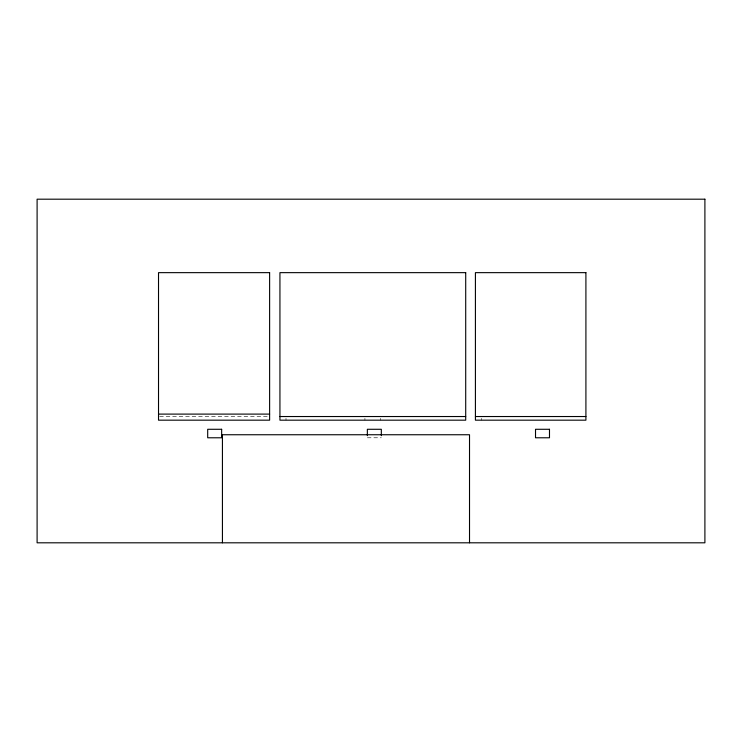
<?xml version="1.0" encoding="UTF-8"?>
<svg xmlns="http://www.w3.org/2000/svg" width="742" height="742" viewBox="0 0 742 742"><rect width="100%" height="100%" fill="white"/><g stroke="black" fill="none" stroke-linecap="round" stroke-linejoin="round"><path stroke-width="0.56" stroke-dasharray="3.71 2.78" d="M159.678 416.531L268.456 416.531M367.355 437.78L381.323 437.78M481.493 418.349L481.493 420.176M380.711 418.349L380.711 420.176M364.925 418.349L364.925 420.176M286.004 418.349L286.004 420.176"/><path stroke-width="1.11" d="M158.519 414.101L269.615 414.101M279.938 416.531L465.707 416.531M475.418 416.531L585.911 416.531M469.519 542.81L469.519 434.747L222.433 434.747L222.433 542.81M381.323 435.656L381.323 429.284L367.355 429.284L367.355 435.656M704.9 199.19L37.1 199.19L37.1 542.81L704.9 542.81L704.9 199.19M269.615 272.648L158.519 272.648L158.519 420.176L269.615 420.176L269.615 272.648M465.707 272.648L279.938 272.648L279.938 420.176L465.707 420.176L465.707 272.648M585.911 272.648L475.418 272.648L475.418 420.176L585.911 420.176L585.911 272.648M221.654 429.284L207.695 429.284L207.695 437.78L221.654 437.78L221.654 429.284M549.488 429.284L535.52 429.284L535.52 437.78L549.488 437.78L549.488 429.284"/></g></svg>
